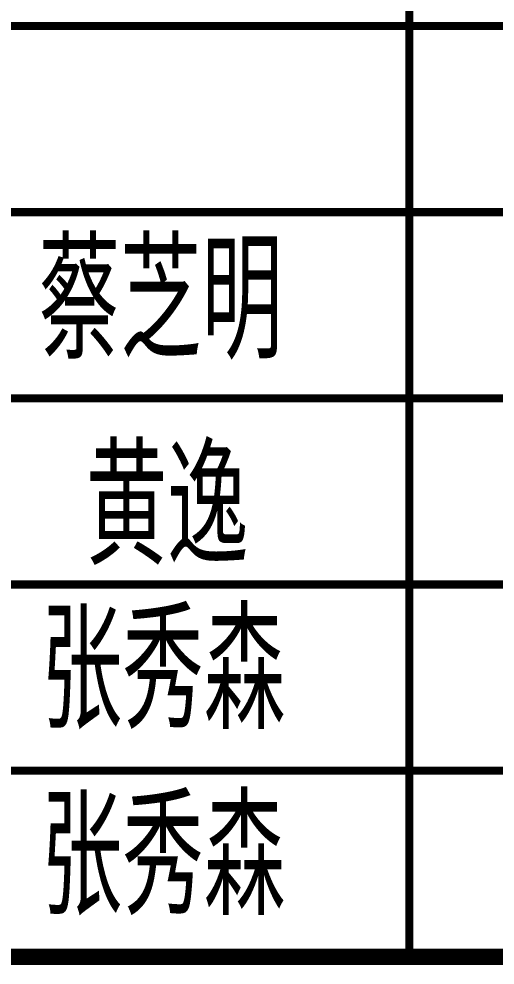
# Model space of a CAD drawing. Extents: x -518115 to 1124316, y -209821 to 1628073.
# Drawn here: x 833346 to 833858, y 923723 to 924740 of the extents above; entities that cross this region are included whole.
import ezdxf

# ---------------------------------------------------------------- set-up
doc = ezdxf.new("R2010")
doc.units = 0
doc.header["$LTSCALE"] = 1000
doc.header["$MEASUREMENT"] = 0
doc.layers.add('图框', color=140, linetype='Continuous')
doc.layers.add('图签文字', color=147, linetype='Continuous')
doc.styles.add('建筑图签-2', font='TXT.shx', dxfattribs={"width": 0.5, "bigfont": 'HZTXT.shx'})

# ---------------------------------------------------------------- blocks, each defined once
blk = doc.blocks.new('A$C72245D93')
at = {"layer": '图框'}
for points, const_width in [([(20151.2, -12899.9), (20151.2, -11299.9)], 8.75), ([(19026.2, -11899.9), (20776.2, -11899.9)], 8.75), ([(19026.2, -12099.9), (20776.2, -12099.9)], 8.75), ([(19026.2, -12299.9), (20776.2, -12299.9)], 8.75), ([(19026.2, -12499.9), (20776.2, -12499.9)], 8.75), ([(19026.2, -12699.9), (20776.2, -12699.9)], 8.75), ([(19026.2, -12899.9), (20776.2, -12899.9)], 17.5)]:
    blk.add_lwpolyline(points, dxfattribs=dict(at, const_width=const_width))
at = {"layer": '图签文字', "color": 1, "style": '建筑图签-2', "width": 0.7}
for s, p in [('蔡芝明', (19752.8, -12257.3)), ('黄逸', (19803.3, -12478.5)), ('张秀森', (19755.3, -12654.9)), ('张秀森', (19755.3, -12854.9))]:
    blk.add_text(s, height=125, dxfattribs=at).set_placement(p)

msp = doc.modelspace()

# ---------------------------------------------------------------- block references
msp.add_blockref('A$C72245D93', (813614.1, 936632.1))

doc.saveas('drawing.dxf')
